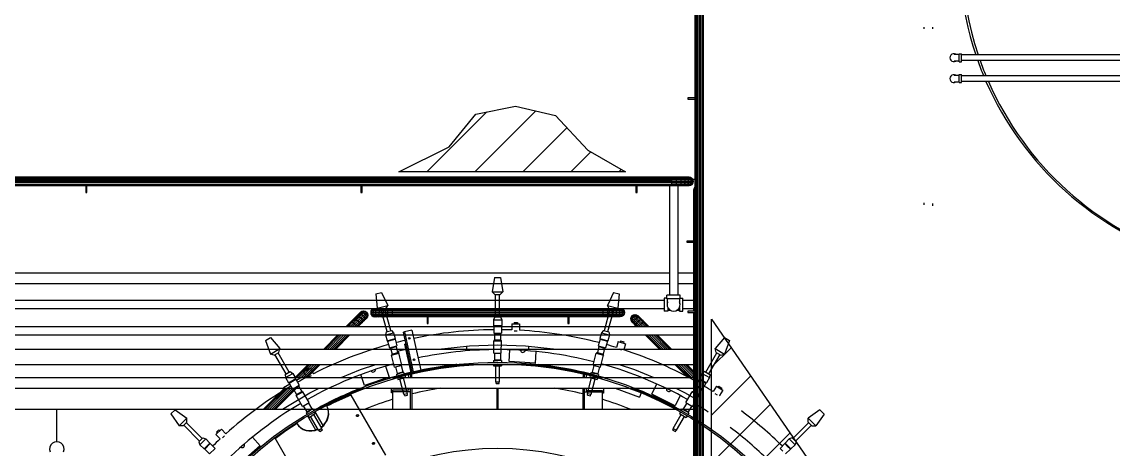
# Model space of a CAD drawing. Header units: metres. Extents: x 0 to 63075, y 0 to 44550.
# Drawn here: x 52330 to 53271, y 39267 to 39636 of the extents above; entities that cross this region are included whole.
import ezdxf

# ---------------------------------------------------------------- set-up
doc = ezdxf.new("R2010")
doc.units = ezdxf.units.M
doc.header["$LTSCALE"] = 75
for name, color, linetype in [('GSB', 7, 'Continuous'), ('ML6', 1, 'Continuous'), ('SDM', 7, 'Continuous'), ('SL1', 8, 'Continuous')]:
    doc.layers.add(name, color=color, linetype=linetype)
doc.styles.add('ROMANS', font='ROMANS.SHX')
doc.dimstyles.new('75___1-75', dxfattribs={"dimscale": 75, "dimtxt": 2.5, "dimasz": 2, "dimexe": 1.5, "dimexo": 1, "dimgap": 0.5, "dimtad": 1, "dimdec": 0, "dimzin": 12, "dimtxsty": 'ROMANS', "dimcen": 0, "dimclrd": 256, "dimclre": 256, "dimclrt": 3, "dimazin": 3, "dimtfac": 1, "dimtdec": 0, "dimtmove": 0, "dimatfit": 0, "dimfxl": 1, "dimlwd": -1, "dimlwe": -1, "dimarcsym": 0})
pattern_1 = [(44.99813, (326091.56, -18363.04), (-137.8813, 137.89033), [])]

# ---------------------------------------------------------------- blocks, each defined once
blk = doc.blocks.new('A$C6bae614f')
at = {"layer": 'SL1'}
h = blk.add_hatch(dxfattribs=at)
h.set_pattern_fill('_USER', color=256, scale=195, angle=44.99813, style=0, pattern_type=0)
h.set_pattern_definition(pattern_1)
h.paths.add_polyline_path([(366106.2, 37898), (364802.9, 37898.1), (365092.1, 38042.3), (365244.6, 38229.5), (365474, 38276.4), (365702.4, 38223.2), (365888.7, 38022.9)])
h = blk.add_hatch(dxfattribs=at)
h.set_pattern_fill('_USER', color=256, scale=195, angle=44.99813, style=0, pattern_type=0)
h.set_pattern_definition(pattern_1)
h.paths.add_polyline_path([(367205.8, 36170.3), (368140.4, 35618.2), (366599.3, 35618.2), (366599.3, 37052.5)])
for p, q in [((366503.6, 40702.3), (366503.4, 35568)), ((366505.5, 40704.4), (366505.3, 35556.2)), ((366510.8, 40753.1), (366510.6, 35548.2)), ((366518.7, 40756.4), (366518.5, 35543)), ((366528, 40757.6), (366527.8, 35541.1)), ((366537.4, 40756.4), (366537.2, 35543)), ((366545.3, 40753.1), (366545.1, 35548.2)), ((366550.6, 40748.2), (366550.4, 35556.2)), ((366552.4, 40742.4), (366552.2, 35568)), ((367820.2, 38729.5), (367820.2, 38719.9)), ((367870.2, 38729.5), (367870.2, 38719.9)), ((367994.1, 38574.2), (368022, 38574.2)), ((368022, 38531.7), (368022, 38577.4)), ((368022, 38577.4), (368036.3, 38577.4)), ((368036.3, 38531.7), (368036.3, 38577.4)), ((369310.7, 38570.5), (368036.3, 38570.6)), ((368022, 38534.9), (367994.1, 38534.9)), ((368022, 38531.7), (368036.3, 38531.7)), ((369310.7, 38538.5), (368036.3, 38538.6)), ((367994.1, 38454.2), (368022, 38454.2)), ((368022, 38411.7), (368022, 38457.4)), ((368022, 38457.4), (368036.3, 38457.4)), ((368036.3, 38411.7), (368036.3, 38457.4)), ((369310.7, 38450.5), (368036.3, 38450.6)), ((368022, 38414.9), (367994.1, 38414.9)), ((368022, 38411.7), (368036.3, 38411.7)), ((369310.7, 38418.5), (368036.3, 38418.6)), ((366464.4, 38323.6), (366464.4, 38317.2)), ((366503.5, 38323.6), (366464.4, 38323.6)), ((366464.4, 38317.2), (366503.5, 38317.2)), ((366496.1, 37844), (357956.3, 37844.3)), ((366494.2, 37834.7), (357958.1, 37834.9)), ((366481, 37866.5), (357971.3, 37866.8)), ((366471.7, 37868.4), (357980.7, 37868.7)), ((357980.7, 37819.9), (366471.7, 37819.6)), ((358080.7, 37861.5), (366371.7, 37861.3)), ((358080.7, 37853.6), (366371.7, 37853.3)), ((358080.7, 37827), (366371.7, 37826.7)), ((358080.7, 37821.7), (366371.7, 37821.5)), ((363004.9, 37819.7), (363004.9, 37780.6)), ((363011.3, 37780.6), (363011.3, 37819.7)), ((364585.1, 37819.7), (364585.1, 37780.6)), ((364591.5, 37780.6), (364591.5, 37819.7)), ((366165.3, 37819.6), (366165.3, 37780.5)), ((366171.7, 37780.5), (366171.7, 37819.6)), ((366357.5, 37819.6), (366357.5, 37190.2)), ((366371.7, 37866.5), (366371.7, 37868.4)), ((366371.7, 37861.3), (366371.7, 37866.5)), ((366488.9, 37861.3), (366371.7, 37861.3)), ((366371.7, 37853.3), (366371.7, 37861.3)), ((366371.7, 37844), (366371.7, 37853.3)), ((366494.2, 37853.3), (366371.7, 37853.3)), ((366371.7, 37834.7), (366371.7, 37844)), ((366371.7, 37826.7), (366371.7, 37834.7)), ((366488.9, 37826.7), (366371.7, 37826.7)), ((366371.7, 37821.5), (366371.7, 37826.7)), ((366371.7, 37819.6), (366371.7, 37821.5)), ((366481, 37821.5), (366371.7, 37821.5)), ((366396, 37866.5), (366393.9, 37868.4)), ((366393.9, 37819.6), (366396, 37821.5)), ((366397.8, 37861.3), (366396, 37866.5)), ((366396, 37821.5), (366397.8, 37826.7)), ((366399, 37853.3), (366397.8, 37861.3)), ((366397.8, 37826.7), (366399, 37834.7)), ((366399.4, 37844), (366399, 37853.3)), ((366399, 37834.7), (366399.4, 37844)), ((366405.8, 37819.6), (366405.8, 37190.2)), ((366419.1, 37866.5), (366415.1, 37868.4)), ((366415.1, 37819.6), (366419.1, 37821.5)), ((366422.6, 37861.3), (366419.1, 37866.5)), ((366419.1, 37821.5), (366422.6, 37826.7)), ((366424.9, 37853.3), (366422.6, 37861.3)), ((366422.6, 37826.7), (366424.9, 37834.7)), ((366425.7, 37844), (366424.9, 37853.3)), ((366424.9, 37834.7), (366425.7, 37844)), ((366439.9, 37866.5), (366434, 37868.4)), ((366434, 37819.6), (366439.9, 37821.5)), ((366444.8, 37861.3), (366439.9, 37866.5)), ((366439.9, 37821.5), (366444.8, 37826.7)), ((366448.1, 37853.3), (366444.8, 37861.3)), ((366444.8, 37826.7), (366448.1, 37834.7)), ((366449.2, 37844), (366448.1, 37853.3)), ((366448.1, 37834.7), (366449.2, 37844)), ((366457.2, 37866.5), (366449.9, 37868.4)), ((366449.9, 37819.6), (366457.2, 37821.5)), ((366463.4, 37861.3), (366457.2, 37866.5)), ((366457.2, 37821.5), (366463.4, 37826.7)), ((366470.2, 37866.5), (366461.8, 37868.4)), ((366461.8, 37819.6), (366470.2, 37821.5)), ((366467.5, 37853.3), (366463.4, 37861.3)), ((366463.4, 37826.7), (366467.5, 37834.7)), ((366468.9, 37844), (366467.5, 37853.3)), ((366467.5, 37834.7), (366468.9, 37844)), ((366478.3, 37866.5), (366469.2, 37868.4)), ((366469.2, 37819.6), (366478.3, 37821.5)), ((366477.3, 37861.3), (366470.2, 37866.5)), ((366470.2, 37821.5), (366477.3, 37826.7)), ((366481, 37866.5), (366471.7, 37868.4)), ((366471.7, 37819.6), (366481, 37821.5)), ((366482.1, 37853.3), (366477.3, 37861.3)), ((366477.3, 37826.7), (366482.1, 37834.7)), ((366486, 37861.3), (366478.3, 37866.5)), ((366478.3, 37821.5), (366486, 37826.7)), ((366481, 37866.5), (366488.9, 37861.3)), ((366481, 37821.5), (366488.9, 37826.7)), ((366483.8, 37844), (366482.1, 37853.3)), ((366482.1, 37834.7), (366483.8, 37844)), ((366491.2, 37853.3), (366486, 37861.3)), ((366486, 37826.7), (366491.2, 37834.7)), ((366494.2, 37853.3), (366488.9, 37861.3)), ((366488.9, 37826.7), (366494.2, 37834.7)), ((366493, 37844), (366491.2, 37853.3)), ((366491.2, 37834.7), (366493, 37844)), ((366503.5, 37854), (366493.8, 37854)), ((366496.1, 37844), (366494.2, 37853.3)), ((366494.2, 37834.7), (366496.1, 37844)), ((363004.9, 37780.6), (363011.3, 37780.6)), ((364585.1, 37780.6), (364591.5, 37780.6)), ((366165.3, 37780.5), (366171.7, 37780.5)), ((366497.3, 37794), (366499.1, 37803.3)), ((366497.3, 37791.5), (366499.1, 37800.6)), ((366497.3, 37794), (366497.3, 37791.5)), ((366497.3, 37784.1), (366499.1, 37792.5)), ((366497.3, 37097.7), (366497.3, 37791.5)), ((366497.3, 37772.2), (366499.1, 37779.5)), ((366497.3, 37756.3), (366499.1, 37762.2)), ((366499.1, 37803.3), (366503.5, 37809.9)), ((366499.1, 37800.6), (366503.5, 37807)), ((366499.1, 37803.3), (366499.1, 37097.7)), ((366499.1, 37792.5), (366503.5, 37798.4)), ((366499.1, 37779.5), (366503.5, 37784.6)), ((366499.1, 37762.2), (366503.5, 37766.3)), ((366497.3, 37737.4), (366499.1, 37741.4)), ((366497.3, 37716.3), (366499.1, 37718.3)), ((366497.3, 37694), (366499.1, 37694)), ((366499.1, 37741.4), (366503.5, 37744.3)), ((366499.1, 37718.3), (366503.5, 37719.8)), ((366499.1, 37694), (366503.5, 37694)), ((367820.2, 37719.9), (367820.2, 37709.5)), ((367870.2, 37717), (367870.2, 37702.5)), ((366458.2, 37500.3), (366458.2, 37494)), ((366497.3, 37500.3), (366458.2, 37500.3)), ((366458.2, 37494), (366497.3, 37494)), ((366357.5, 37316.3), (361543, 37316.4)), ((366497.3, 37316.3), (366405.8, 37316.3)), ((366357.5, 37256), (361543, 37256.1)), ((365353.3, 37291.6), (365338.6, 37209.9)), ((365353.3, 37291.6), (365386.9, 37291.6)), ((365386.9, 37291.6), (365401.6, 37209.9)), ((366497.3, 37255.9), (366405.8, 37256)), ((364671.4, 37197.4), (364703.8, 37206.1)), ((364671.4, 37197.4), (364678.3, 37114.7)), ((364703.8, 37206.1), (364739.2, 37131)), ((365338.6, 37209.9), (365401.6, 37209.9)), ((365354.6, 37193.9), (365338.6, 37209.9)), ((365354.6, 37193.9), (365385.7, 37193.9)), ((365359.4, 37065.8), (365359.4, 37193.9)), ((365380.8, 37065.8), (365380.9, 37193.9)), ((365385.7, 37193.9), (365401.6, 37209.9)), ((366036.4, 37206.1), (366001.1, 37130.9)), ((366036.4, 37206.1), (366068.9, 37197.4)), ((366068.9, 37197.4), (366061.9, 37114.6)), ((366419.4, 37190.2), (366343.9, 37190.2)), ((366343.9, 37169.6), (366343.9, 37190.2)), ((366419.4, 37169.6), (366419.4, 37190.2)), ((366327.6, 37160.2), (361543, 37160.4)), ((364678.3, 37114.7), (364739.2, 37131)), ((364727.9, 37111.4), (364739.2, 37131)), ((366001.1, 37130.9), (366061.9, 37114.6)), ((366012.4, 37111.4), (366001.1, 37130.9)), ((366343.9, 37173.8), (366327.6, 37173.8)), ((366327.6, 37173.8), (366327.6, 37098.4)), ((366419.4, 37169.6), (366343.9, 37169.6)), ((366347.1, 37140.2), (366347.1, 37169.6)), ((366416.2, 37169.6), (366416.2, 37140.2)), ((366419.4, 37173.8), (366435.8, 37173.8)), ((366435.8, 37098.4), (366435.8, 37173.8)), ((366497.3, 37160.2), (366435.8, 37160.2)), ((366327.6, 37112), (361543, 37112.1)), ((364567.6, 37077), (364543, 37052.4)), ((364589.1, 37095.7), (364547.2, 37053.9)), ((364582.2, 37081.5), (364553.4, 37052.6)), ((364556.5, 37065.8), (364561.9, 37068.6)), ((364560.6, 37048.6), (364607.5, 37095.5)), ((364561.9, 37068.6), (364569.1, 37068.3)), ((364576.1, 37085.4), (364567.6, 37077)), ((364567.6, 37077), (364574.1, 37080.8)), ((364584.5, 37059.3), (364567.8, 37042.6)), ((364569.1, 37068.3), (364577, 37065.1)), ((364574.1, 37080.8), (364582.2, 37081.5)), ((364581.3, 37090.6), (364576.1, 37085.4)), ((364576.1, 37085.4), (364583.3, 37090)), ((364577, 37065.1), (364584.5, 37059.3)), ((364581.3, 37090.6), (364589.1, 37095.7)), ((364583.1, 37092.4), (364581.3, 37090.6)), ((364592.1, 37091.3), (364582.2, 37081.5)), ((364582.2, 37081.5), (364590.8, 37078.8)), ((364583.1, 37092.4), (364591, 37097.7)), ((364583.3, 37090), (364592.1, 37091.3)), ((364608.9, 37083.7), (364584.5, 37059.3)), ((364584.5, 37059.3), (364590.2, 37051.9)), ((364589.1, 37095.7), (364591, 37097.7)), ((364589.1, 37095.7), (364598.2, 37097.5)), ((364620.7, 37082.3), (364590.2, 37051.9)), ((364590.8, 37078.8), (364598.4, 37073.2)), ((364591, 37097.7), (364600.3, 37099.5)), ((364600.3, 37099.5), (364592.1, 37091.3)), ((364592.1, 37091.3), (364601.1, 37089.1)), ((364616.5, 37066.9), (364593.5, 37043.9)), ((364598.2, 37097.5), (364607.5, 37095.5)), ((364598.4, 37073.2), (364604, 37065.6)), ((364600.3, 37099.5), (364609.7, 37097.7)), ((364601.1, 37089.1), (364608.9, 37083.7)), ((364604, 37065.6), (364606.6, 37057)), ((364607.5, 37095.5), (364609.7, 37097.7)), ((364607.5, 37095.5), (364615.4, 37090.2)), ((364615.4, 37090.2), (364608.9, 37083.7)), ((364608.9, 37083.7), (364614.3, 37075.9)), ((364609.7, 37097.7), (364617.6, 37092.4)), ((364614.3, 37075.9), (364616.5, 37066.9)), ((364616.5, 37066.9), (364615.2, 37058.1)), ((364622.9, 37065.8), (364615.2, 37058.1)), ((364615.4, 37090.2), (364617.6, 37092.4)), ((364615.4, 37090.2), (364620.7, 37082.3)), ((364620.9, 37063.9), (364615.8, 37056.1)), ((364624.7, 37075.1), (364616.5, 37066.9)), ((364617.6, 37092.4), (364622.9, 37084.5)), ((364622.9, 37065.8), (364617.6, 37057.9)), ((364620.7, 37082.3), (364622.9, 37084.5)), ((364620.7, 37082.3), (364622.6, 37073.1)), ((364622.6, 37073.1), (364620.9, 37063.9)), ((364622.9, 37084.5), (364624.7, 37075.1)), ((364624.7, 37075.1), (364622.9, 37065.8)), ((364643.1, 37099.8), (364641.3, 37090.5)), ((364641.3, 37090.5), (364643.1, 37081.2)), ((364668.4, 37090.5), (364641.3, 37090.5)), ((364648.4, 37107.7), (364643.1, 37099.8)), ((366094.1, 37099.8), (364643.1, 37099.8)), ((364643.1, 37081.2), (364648.4, 37073.2)), ((366097.2, 37081.1), (364643.1, 37081.2)), ((364646.2, 37099.8), (364644.4, 37090.5)), ((364644.4, 37090.5), (364646.2, 37081.2)), ((364651.4, 37107.7), (364646.2, 37099.8)), ((364646.2, 37081.2), (364651.4, 37073.2)), ((364654.9, 37112), (364648.4, 37107.7)), ((366091.9, 37107.7), (364648.4, 37107.7)), ((364648.4, 37073.2), (364656.3, 37067.9)), ((366091.9, 37073.2), (364648.4, 37073.2)), ((364657.6, 37112), (364651.4, 37107.7)), ((364651.4, 37073.2), (364659.1, 37067.9)), ((364655.3, 37099.8), (364653.6, 37090.5)), ((364653.6, 37090.5), (364655.3, 37081.2)), ((364660, 37107.7), (364655.3, 37099.8)), ((364655.3, 37081.2), (364660, 37073.2)), ((364656.3, 37067.9), (364665.7, 37066.1)), ((366084, 37067.9), (364656.3, 37067.9)), ((364659.1, 37067.9), (364668.2, 37066.1)), ((364665.8, 37112), (364660, 37107.7)), ((364660, 37073.2), (364667.2, 37067.9)), ((366074.6, 37066), (364665.7, 37066.1)), ((364667.2, 37067.9), (364675.6, 37066.1)), ((364669.9, 37099.8), (364668.4, 37090.5)), ((364688.1, 37090.5), (364668.4, 37090.5)), ((364668.4, 37090.5), (364669.9, 37081.2)), ((364674, 37107.7), (364669.9, 37099.8)), ((364669.9, 37081.2), (364674, 37073.2)), ((364679, 37112), (364674, 37107.7)), ((364674, 37073.2), (364680.2, 37067.9)), ((364697.9, 37103.4), (364678.3, 37114.7)), ((364680.2, 37067.9), (364687.5, 37066.1)), ((364689.3, 37099.8), (364688.1, 37090.5)), ((364688.1, 37090.5), (364689.3, 37081.2)), ((366099, 37090.4), (364688.1, 37090.5)), ((364692.6, 37107.7), (364689.3, 37099.8)), ((364689.3, 37081.2), (364692.6, 37073.2)), ((364696.6, 37112), (364692.6, 37107.7)), ((364692.6, 37073.2), (364697.5, 37067.9)), ((364697.5, 37067.9), (364703.3, 37066.1)), ((364697.9, 37103.4), (364727.9, 37111.4)), ((364735.7, 36980.9), (364702.5, 37104.6)), ((364712.5, 37099.8), (364711.7, 37090.5)), ((364711.7, 37090.5), (364712.5, 37081.2)), ((364714.8, 37107.7), (364712.5, 37099.8)), ((364712.5, 37081.2), (364714.8, 37073.2)), ((364717.6, 37112), (364714.8, 37107.7)), ((364714.8, 37073.2), (364718.2, 37067.9)), ((364718.2, 37067.9), (364722.3, 37066.1)), ((364756.4, 36986.4), (364723.2, 37110.2)), ((364738.4, 37099.8), (364738, 37090.5)), ((364738, 37090.5), (364738.4, 37081.2)), ((364739.6, 37107.7), (364738.4, 37099.8)), ((364738.4, 37081.2), (364739.6, 37073.2)), ((364741, 37112), (364739.6, 37107.7)), ((364739.6, 37073.2), (364741.4, 37067.9)), ((364741.4, 37067.9), (364743.4, 37066.1)), ((364765.7, 37112), (364765.7, 37107.7)), ((364765.7, 37107.7), (364765.7, 37081.2)), ((364765.7, 37081.2), (364765.7, 37073.2)), ((364765.7, 37073.2), (364765.7, 37066.1)), ((364965.7, 37066.1), (364965.7, 37027)), ((364972, 37027), (364972, 37066.1)), ((365353.8, 37065.8), (365346.2, 37049.1)), ((365353.8, 37065.8), (365386.4, 37065.8)), ((365386.4, 37065.8), (365394, 37049.1)), ((365774.6, 37066.1), (365774.6, 37027)), ((365781, 37027), (365781, 37066.1)), ((365974.6, 37112), (365974.6, 37066)), ((365983.9, 36986.3), (366017, 37110.1)), ((365999, 37067.9), (365996.9, 37066)), ((366000.7, 37073.2), (365999, 37067.9)), ((365999.3, 37112), (366000.7, 37107.7)), ((366000.7, 37107.7), (366001.9, 37099.8)), ((366001.9, 37081.1), (366000.7, 37073.2)), ((366001.9, 37099.8), (366002.3, 37090.4)), ((366002.3, 37090.4), (366001.9, 37081.1)), ((366004.5, 36980.8), (366037.7, 37104.6)), ((366012.4, 37111.4), (366042.4, 37103.3)), ((366022.1, 37067.9), (366018, 37066)), ((366025.5, 37073.2), (366022.1, 37067.9)), ((366022.7, 37112), (366025.5, 37107.7)), ((366025.5, 37107.7), (366027.8, 37099.8)), ((366027.8, 37081.1), (366025.5, 37073.2)), ((366027.8, 37099.8), (366028.6, 37090.4)), ((366028.6, 37090.4), (366027.8, 37081.1)), ((366042.8, 37067.9), (366037, 37066)), ((366042.4, 37103.3), (366061.9, 37114.6)), ((366047.7, 37073.2), (366042.8, 37067.9)), ((366043.7, 37112), (366047.7, 37107.7)), ((366047.7, 37107.7), (366051, 37099.8)), ((366051, 37081.1), (366047.7, 37073.2)), ((366051, 37099.8), (366052.2, 37090.4)), ((366052.2, 37090.4), (366051, 37081.1)), ((366060.1, 37067.9), (366052.8, 37066)), ((366066.3, 37073.2), (366060.1, 37067.9)), ((366061.3, 37112), (366066.3, 37107.7)), ((366073.1, 37067.9), (366064.7, 37066)), ((366066.3, 37107.7), (366070.4, 37099.8)), ((366070.4, 37081.1), (366066.3, 37073.2)), ((366070.4, 37099.8), (366071.9, 37090.4)), ((366071.9, 37090.4), (366070.4, 37081.1)), ((366081.2, 37067.9), (366072.1, 37066)), ((366080.3, 37073.2), (366073.1, 37067.9)), ((366074.5, 37112), (366080.3, 37107.7)), ((366084, 37067.9), (366074.6, 37066)), ((366080.3, 37107.7), (366085, 37099.8)), ((366085, 37081.1), (366080.3, 37073.2)), ((366088.9, 37073.2), (366081.2, 37067.9)), ((366082.7, 37112), (366088.9, 37107.7)), ((366091.9, 37073.2), (366084, 37067.9)), ((366085, 37099.8), (366086.7, 37090.4)), ((366086.7, 37090.4), (366085, 37081.1)), ((366085.4, 37112), (366091.9, 37107.7)), ((366094.1, 37099.8), (366088.9, 37107.7)), ((366094.1, 37081.1), (366088.9, 37073.2)), ((366091.9, 37107.7), (366097.2, 37099.8)), ((366097.2, 37081.1), (366091.9, 37073.2)), ((366095.9, 37090.4), (366094.1, 37099.8)), ((366095.9, 37090.4), (366094.1, 37081.1)), ((366097.2, 37099.8), (366099, 37090.4)), ((366099, 37090.4), (366097.2, 37081.1)), ((366135.6, 37055.1), (366137.4, 37064.4)), ((366137.4, 37064.4), (366142.7, 37072.3)), ((366170.1, 37031.8), (366137.4, 37064.4)), ((366137.7, 37053), (366139.6, 37062.3)), ((366139.6, 37062.3), (366144.9, 37070.1)), ((366142.7, 37072.3), (366150.6, 37077.6)), ((366144.9, 37070.1), (366142.7, 37072.3)), ((366144.9, 37070.1), (366152.8, 37075.5)), ((366144.9, 37070.1), (366151.4, 37063.6)), ((366146, 37055.8), (366151.4, 37063.6)), ((366150.6, 37077.6), (366160, 37079.5)), ((366150.6, 37077.6), (366159.2, 37069)), ((366151.4, 37063.6), (366159.2, 37069)), ((366151.4, 37063.6), (366204.8, 37010.2)), ((366152.8, 37075.5), (366162.1, 37077.4)), ((366159.2, 37069), (366168.2, 37071.3)), ((366159.2, 37069), (366169.5, 37058.7)), ((366160, 37079.5), (366169.3, 37077.6)), ((366160, 37079.5), (366191.2, 37048.3)), ((366162.1, 37077.4), (366171.3, 37075.7)), ((366168.2, 37071.3), (366177, 37070)), ((366169.3, 37077.6), (366177.2, 37072.3)), ((366171.3, 37075.7), (366169.3, 37077.6)), ((366169.5, 37058.7), (366178.1, 37061.4)), ((366171.3, 37075.7), (366179, 37070.6)), ((366177, 37070), (366171.3, 37075.7)), ((366177, 37070), (366229.4, 37017.5)), ((366184.2, 37065.3), (366177, 37070)), ((366179, 37070.6), (366177.2, 37072.3)), ((366177.9, 37071.3), (366180.2, 37067.9)), ((366178.1, 37061.4), (366186.2, 37060.8)), ((366181.2, 37067.3), (366179, 37070.6)), ((366179, 37070.6), (366184.2, 37065.3)), ((366192.7, 37056.9), (366184.2, 37065.3)), ((366186.2, 37060.8), (366192.7, 37056.9)), ((366348.2, 37098.4), (366327.6, 37098.4)), ((366348.2, 37118.7), (366348.2, 37098.4)), ((366366.5, 37101.6), (366348.2, 37101.6)), ((366415.1, 37101.6), (366396.8, 37101.6)), ((366415.1, 37118.7), (366415.1, 37101.6)), ((366415.1, 37098.4), (366415.1, 37118.7)), ((366415.1, 37098.4), (366435.8, 37098.4)), ((366497.3, 37112), (366435.8, 37112)), ((366503.5, 37097.7), (366464.4, 37097.7)), ((366464.4, 37097.7), (366464.4, 37091.4)), ((366464.4, 37091.4), (366503.5, 37091.4)), ((366497.2, 36237.5), (366497.3, 37091.4)), ((366499.1, 37091.4), (366499.1, 36237.5)), ((361543, 37010.4), (366497.3, 37010.2)), ((364501, 37010.3), (364512.4, 37021.7)), ((364547.2, 37053.9), (364503.6, 37010.3)), ((364535.9, 37035.1), (364511.1, 37010.3)), ((364528.1, 37037.4), (364512.4, 37021.7)), ((364512.4, 37021.7), (364513.7, 37020.4)), ((364513.7, 37020.4), (364517.4, 37016.6)), ((364517.4, 37016.6), (364523, 37011)), ((364523, 37011), (364522.3, 37010.3)), ((364560.6, 37048.6), (364523, 37011)), ((364523, 37011), (364523.7, 37010.3)), ((364543, 37052.4), (364528.1, 37037.4)), ((364528.1, 37037.4), (364530.9, 37037.6)), ((364530.9, 37037.6), (364535.9, 37035.1)), ((364549.2, 37024), (364535.5, 37010.3)), ((364553.4, 37052.6), (364535.9, 37035.1)), ((364535.9, 37035.1), (364542.3, 37030.3)), ((364542.3, 37030.3), (364549.2, 37024)), ((364543, 37052.4), (364547.2, 37053.9)), ((364547.2, 37053.9), (364553.4, 37052.6)), ((364555.5, 37017.1), (364548.7, 37010.3)), ((364567.8, 37042.6), (364549.2, 37024)), ((364549.2, 37024), (364555.5, 37017.1)), ((364553.4, 37052.6), (364560.6, 37048.6)), ((364573.8, 37035.4), (364555.5, 37017.1)), ((364555.5, 37017.1), (364560.3, 37010.7)), ((364560.3, 37010.7), (364559.9, 37010.3)), ((364577.8, 37028.2), (364560.3, 37010.7)), ((364560.3, 37010.7), (364560.5, 37010.3)), ((364560.6, 37048.6), (364567.8, 37042.6)), ((364579.1, 37022), (364567.4, 37010.3)), ((364567.8, 37042.6), (364573.8, 37035.4)), ((364577.5, 37017.9), (364570, 37010.3)), ((364590.2, 37051.9), (364573.8, 37035.4)), ((364573.8, 37035.4), (364577.8, 37028.2)), ((364591, 37031.3), (364577.5, 37017.9)), ((364579.1, 37022), (364577.5, 37017.9)), ((364593.5, 37043.9), (364577.8, 37028.2)), ((364577.8, 37028.2), (364579.1, 37022)), ((364615.2, 37058.1), (364579.1, 37022)), ((364590.2, 37051.9), (364593.5, 37043.9)), ((364610.6, 37050.9), (364591, 37031.3)), ((364593.8, 37036.7), (364591, 37031.3)), ((364593.5, 37043.9), (364593.8, 37036.7)), ((364606, 37048.9), (364602.2, 37042.5)), ((364606.6, 37057), (364606, 37048.9)), ((364615.2, 37058.1), (364610.6, 37050.9)), ((364617.6, 37057.9), (364610.6, 37050.9)), ((364965.7, 37027), (364972, 37027)), ((365346.2, 37049.1), (365394, 37049.1)), ((365346.2, 37049.1), (365346.2, 37015)), ((365346.2, 37015), (365394, 37015)), ((365348.1, 37014.4), (365346.2, 37015)), ((365348.1, 37014.4), (365392.1, 37014.4)), ((365348.1, 37014.4), (365348.1, 37011.9)), ((365348.1, 37011.9), (365392.1, 37011.9)), ((365348.1, 37011.9), (365348.1, 36971.9)), ((365392.1, 37014.4), (365394, 37015)), ((365392.1, 37014.4), (365392.1, 37011.9)), ((365392.1, 37011.9), (365392.1, 36971.9)), ((365394, 37049.1), (365394, 37015)), ((365452.7, 37026.2), (365451.7, 36990.3)), ((365452.7, 37026.2), (365496.7, 37024.9)), ((365465.3, 37032.8), (365465, 37025.8)), ((365465.3, 37032.8), (365484.6, 37032.3)), ((365484.6, 37032.3), (365484.4, 37025.3)), ((365496.7, 37024.9), (365495.6, 36988.3)), ((365774.6, 37027), (365781, 37027)), ((366137.4, 37045.7), (366135.6, 37055.1)), ((366135.6, 37055.1), (366143.8, 37046.9)), ((366142.7, 37037.8), (366137.4, 37045.7)), ((366139.4, 37043.8), (366137.4, 37045.7)), ((366139.4, 37043.8), (366137.7, 37053)), ((366144.5, 37036.1), (366139.4, 37043.8)), ((366139.4, 37043.8), (366166.5, 37016.6)), ((366142.7, 37037.8), (366149.7, 37030.8)), ((366143.8, 37046.9), (366146, 37055.8)), ((366145.1, 37038.1), (366143.8, 37046.9)), ((366143.8, 37046.9), (366153.7, 37037)), ((366149.7, 37030.8), (366145.1, 37038.1)), ((366149.7, 37030.8), (366158.1, 37022.4)), ((366153.7, 37037), (366156.3, 37045.5)), ((366153.7, 37037), (366166.8, 37023.9)), ((366154.3, 37028.9), (366153.7, 37037)), ((366158.1, 37022.4), (366154.3, 37028.9)), ((366156.3, 37045.5), (366161.9, 37053.1)), ((366158.1, 37022.4), (366169.3, 37011.2)), ((366161.9, 37053.1), (366169.5, 37058.7)), ((366166.5, 37016.6), (366166.8, 37023.9)), ((366166.5, 37016.6), (366172.9, 37010.2)), ((366169.3, 37011.2), (366166.5, 37016.6)), ((366166.8, 37023.9), (366170.1, 37031.8)), ((366166.8, 37023.9), (366180.4, 37010.2)), ((366169.3, 37011.2), (366170.3, 37010.2)), ((366169.5, 37058.7), (366218, 37010.3)), ((366170.1, 37031.8), (366175.8, 37039.2)), ((366186.5, 37015.4), (366170.1, 37031.8)), ((366175.8, 37039.2), (366183.3, 37045)), ((366183.3, 37045), (366191.2, 37048.3)), ((366183.7, 37010.2), (366186.5, 37015.4)), ((366186.5, 37015.4), (366192.5, 37022.5)), ((366191.6, 37010.2), (366186.5, 37015.4)), ((366191.2, 37048.3), (366198.4, 37048.5)), ((366191.2, 37048.3), (366206.9, 37032.5)), ((366192.5, 37022.5), (366199.7, 37028.6)), ((366192.7, 37056.9), (366203.9, 37045.7)), ((366198.4, 37048.5), (366203.9, 37045.7)), ((366199.7, 37028.6), (366206.9, 37032.5)), ((366203.9, 37045.7), (366217.3, 37032.3)), ((366203.9, 37045.7), (366206.7, 37040.3)), ((366206.9, 37032.5), (366213.1, 37033.9)), ((366206.9, 37032.5), (366224.4, 37015)), ((366217.3, 37032.3), (366213.1, 37033.9)), ((366217.3, 37032.3), (366232.2, 37017.4)), ((366218, 37010.3), (366224.4, 37015)), ((366218, 37010.3), (366218, 37010.2)), ((366218, 37010.2), (366218, 37010.3)), ((366224.4, 37015), (366229.4, 37017.5)), ((366224.4, 37015), (366229.2, 37010.2)), ((366229.4, 37017.5), (366232.2, 37017.4)), ((366229.4, 37017.5), (366236.7, 37010.2)), ((366232.2, 37017.4), (366239.3, 37010.2)), ((361543, 36962.1), (366497.2, 36962)), ((364037, 36930), (364066.1, 36946.8)), ((364066.1, 36946.8), (364119.7, 36883.3)), ((364371.3, 36880.6), (364452.7, 36962)), ((364455.3, 36962), (364373.9, 36880.6)), ((364462.8, 36962), (364381.4, 36880.6)), ((364474, 36962), (364392.6, 36880.6)), ((364487.2, 36962), (364405.8, 36880.6)), ((364500.4, 36962), (364419, 36880.6)), ((364511.6, 36962), (364430.2, 36880.6)), ((364519.1, 36962), (364437.7, 36880.6)), ((364521.7, 36962), (364440.3, 36880.6)), ((364730.3, 36979.4), (364727.3, 36961.4)), ((364727.3, 36961.4), (364773.4, 36973.7)), ((364727.3, 36961.4), (364736.1, 36928.4)), ((364730.3, 36979.4), (364761.8, 36987.8)), ((364736.1, 36928.4), (364782.3, 36940.7)), ((364738.1, 36928.3), (364780.6, 36939.7)), ((364738.7, 36925.9), (364781.2, 36937.3)), ((364761.8, 36987.8), (364773.4, 36973.7)), ((364773.4, 36973.7), (364782.3, 36940.7)), ((364780.6, 36939.7), (364782.3, 36940.7)), ((364780.6, 36939.7), (364781.2, 36937.3)), ((364781.2, 36937.3), (364791.6, 36898.7)), ((364835.3, 36978.9), (364829.1, 36977.5)), ((364880, 36747.9), (364829.1, 36977.5)), ((364878.7, 36988.5), (364835.3, 36978.9)), ((364835.3, 36978.9), (364886.2, 36749.5)), ((364878.7, 36988.5), (364929.6, 36759.1)), ((365348.1, 36971.9), (365392.1, 36971.9)), ((365353.7, 36971.9), (365353.4, 36968.9)), ((365353.4, 36968.9), (365386.8, 36968.9)), ((365353.4, 36968.9), (365353.4, 36933.9)), ((365353.4, 36933.9), (365386.8, 36933.9)), ((365353.6, 36930.9), (365353.4, 36933.9)), ((365386.5, 36971.9), (365386.8, 36968.9)), ((365386.6, 36930.9), (365386.8, 36933.9)), ((365386.8, 36968.9), (365386.8, 36933.9)), ((365466.3, 36985.8), (365473.5, 36985.6)), ((365473.5, 36985.6), (365482.4, 36985.3)), ((365959, 36937.2), (365948.6, 36898.6)), ((365966.8, 36973.7), (365958, 36940.7)), ((365958, 36940.7), (366004.1, 36928.3)), ((365959.7, 36939.6), (365958, 36940.7)), ((365959.7, 36939.6), (365959, 36937.2)), ((365959, 36937.2), (366001.5, 36925.9)), ((365959.7, 36939.6), (365980.9, 36934)), ((365978.4, 36987.8), (365966.8, 36973.7)), ((365966.8, 36973.7), (366013, 36961.3)), ((365978.4, 36987.8), (366010, 36979.4)), ((365980.9, 36934), (366002.1, 36928.3)), ((366013, 36961.3), (366004.1, 36928.3)), ((366010, 36979.4), (366013, 36961.3)), ((366300, 36880.6), (366218.6, 36962)), ((366221.2, 36962), (366302.6, 36880.6)), ((366228.7, 36962), (366310.1, 36880.6)), ((366239.9, 36962), (366321.3, 36880.6)), ((366253.1, 36962), (366334.5, 36880.6)), ((366266.3, 36962), (366347.7, 36880.6)), ((366277.5, 36962), (366358.9, 36880.6)), ((366284.9, 36962), (366366.4, 36880.6)), ((366287.6, 36962), (366369, 36880.6)), ((366674.1, 36946.7), (366620.5, 36883.2)), ((366674.1, 36946.7), (366703.2, 36929.9)), ((361543, 36880.7), (366497.2, 36880.6)), ((364037, 36930), (364065.2, 36851.8)), ((364065.2, 36851.8), (364119.7, 36883.3)), ((364113.9, 36861.5), (364119.7, 36883.3)), ((364738.1, 36928.3), (364736.1, 36928.4)), ((364738.1, 36928.3), (364738.7, 36925.9)), ((364738.7, 36925.9), (364749.1, 36887.3)), ((364749.1, 36887.3), (364791.6, 36898.7)), ((364754.5, 36888.7), (364755, 36885.7)), ((364755, 36885.7), (364787.3, 36894.4)), ((364755, 36885.7), (364764, 36851.9)), ((364786.2, 36897.2), (364787.3, 36894.4)), ((364787.3, 36894.4), (364796.3, 36860.6)), ((364844.7, 36877.9), (364801.3, 36868.3)), ((364844.1, 36910), (364837.9, 36908.6)), ((364873.8, 36746.5), (364837.9, 36908.6)), ((365044.2, 36880.6), (365049.9, 36881.6)), ((365049.9, 36881.6), (365209.6, 36898.8)), ((365192.3, 36896.9), (365192.3, 36880.6)), ((365209.6, 36898.8), (365370.1, 36904.5)), ((365351.1, 36930.9), (365348.1, 36928.4)), ((365348.1, 36928.4), (365392.1, 36928.4)), ((365348.3, 36857.2), (365348.1, 36928.4)), ((365351.1, 36930.9), (365389.2, 36930.9)), ((365370.1, 36904.5), (365530.7, 36898.8)), ((365389.2, 36930.9), (365392.1, 36928.4)), ((365392, 36857.2), (365392.1, 36928.4)), ((365436.2, 36809.8), (365440.6, 36876.3)), ((365530.7, 36898.8), (365690.4, 36881.6)), ((365547.9, 36896.9), (365547.9, 36880.6)), ((365690.4, 36881.6), (365696.1, 36880.6)), ((365953, 36894.3), (365943.9, 36860.5)), ((365948.6, 36898.6), (365991.1, 36887.2)), ((365954, 36897.2), (365953, 36894.3)), ((365953, 36894.3), (365985.3, 36885.7)), ((365985.3, 36885.7), (365976.2, 36851.9)), ((365985.8, 36888.7), (365985.3, 36885.7)), ((366001.5, 36925.9), (365991.1, 36887.2)), ((366002.1, 36928.3), (366001.5, 36925.9)), ((366002.1, 36928.3), (366004.1, 36928.3)), ((366063.7, 36924), (366053.4, 36889.5)), ((366063.7, 36924), (366105.9, 36911.4)), ((366066.4, 36881.4), (366081.8, 36876.8)), ((366077.6, 36927.1), (366075.6, 36920.5)), ((366077.6, 36927.1), (366096.1, 36921.6)), ((366096.1, 36921.6), (366094.1, 36914.9)), ((366105.9, 36911.4), (366095.4, 36876.3)), ((366620.5, 36883.2), (366675.1, 36851.7)), ((366626.3, 36861.4), (366620.5, 36883.2)), ((366703.2, 36929.9), (366675.1, 36851.7)), ((364087, 36846), (364065.2, 36851.8)), ((364087, 36846), (364113.9, 36861.5)), ((364155.3, 36737.4), (364091.1, 36848.4)), ((364173.8, 36748.1), (364109.7, 36859.1)), ((364760.3, 36845.3), (364802.8, 36856.7)), ((364762.6, 36848.4), (364760.3, 36845.3)), ((364778.9, 36776.5), (364760.3, 36845.3)), ((364762.6, 36848.4), (364799.4, 36858.3)), ((364764, 36851.9), (364796.3, 36860.6)), ((364765, 36849.1), (364764, 36851.9)), ((364796.9, 36857.6), (364796.3, 36860.6)), ((364799.4, 36858.3), (364802.8, 36856.7)), ((364809.1, 36833.3), (364801.3, 36868.3)), ((364821.1, 36787.9), (364802.8, 36856.7)), ((365347.9, 36814.5), (365370.1, 36814.5)), ((365347.9, 36814.5), (365347.9, 36804.4)), ((365348.3, 36857.2), (365392, 36857.2)), ((365353.4, 36857.2), (365353.4, 36818)), ((365353.4, 36818), (365386.8, 36818)), ((365353.4, 36818), (365353.4, 36814.5)), ((365392.4, 36814.5), (365370.1, 36814.5)), ((365386.8, 36857.2), (365386.8, 36818)), ((365386.8, 36818), (365386.9, 36814.5)), ((365392.4, 36814.5), (365392.4, 36804.4)), ((365585.9, 36800), (365436.2, 36809.8)), ((365590.3, 36866.4), (365585.9, 36800)), ((365919.1, 36787.8), (365937.4, 36856.6)), ((365940.9, 36858.2), (365937.4, 36856.6)), ((365937.4, 36856.6), (365979.9, 36845.2)), ((365940.9, 36858.2), (365977.7, 36848.4)), ((365943.3, 36857.6), (365943.9, 36860.5)), ((365943.9, 36860.5), (365976.2, 36851.9)), ((365961.3, 36776.5), (365979.9, 36845.2)), ((365975.2, 36849), (365976.2, 36851.9)), ((365977.7, 36848.4), (365979.9, 36845.2)), ((366566.5, 36748), (366630.5, 36859)), ((366585, 36737.3), (366649.1, 36848.3)), ((366626.3, 36861.4), (366653.3, 36845.9)), ((366653.3, 36845.9), (366675.1, 36851.7)), ((361543, 36791.8), (366497.2, 36791.7)), ((364150.4, 36734.6), (364178.6, 36750.9)), ((364178.6, 36750.9), (364193.5, 36740.3)), ((364207, 36716.3), (364282.4, 36791.7)), ((364285, 36791.7), (364209.6, 36716.3)), ((364292.5, 36791.7), (364217.1, 36716.3)), ((364303.7, 36791.7), (364228.3, 36716.3)), ((364316.9, 36791.7), (364241.5, 36716.3)), ((364330.1, 36791.7), (364254.7, 36716.3)), ((364255.8, 36749.8), (364294.6, 36770.7)), ((364255.8, 36749.8), (364272.9, 36718.1)), ((364263.4, 36761.8), (364280.4, 36771)), ((364263.4, 36761.8), (364266.7, 36755.6)), ((364341.3, 36791.7), (364265.9, 36716.3)), ((364348.8, 36791.7), (364273.4, 36716.3)), ((364351.4, 36791.7), (364276, 36716.3)), ((364280.4, 36771), (364283.7, 36764.8)), ((364294.6, 36770.7), (364311.9, 36738.4)), ((364471.9, 36716.3), (364583.8, 36762.7)), ((364583.8, 36762.7), (364671.1, 36791.7)), ((364727, 36782.3), (364748.4, 36719.3)), ((364778.9, 36776.5), (364821.1, 36787.9)), ((364783.9, 36777.9), (364794, 36740)), ((364794, 36740), (364826.3, 36748.7)), ((364832.6, 36746.7), (364811.1, 36741)), ((364816.1, 36786.5), (364826.3, 36748.7)), ((364828.5, 36745.6), (364819.2, 36787.3)), ((364826.3, 36748.7), (364827.2, 36745.3)), ((364832.6, 36746.7), (364835.2, 36736.9)), ((364880, 36748.1), (364886.2, 36749.5)), ((364886.2, 36749.5), (364929.6, 36759.1)), ((365120.1, 36791.7), (365120.1, 36790)), ((365347.9, 36794.9), (365347.9, 36784)), ((365347.9, 36784), (365392.4, 36784)), ((365359.5, 36692.7), (365359.5, 36784)), ((365370.1, 36784), (365392.4, 36784)), ((365380.8, 36692.7), (365380.8, 36784)), ((365392.4, 36794.9), (365392.4, 36784)), ((365620.1, 36791.7), (365620.1, 36789.9)), ((365907.7, 36746.7), (365905.1, 36736.9)), ((365907.7, 36746.7), (365929.2, 36740.9)), ((365913.9, 36748.6), (365913, 36745.2)), ((365924.1, 36786.5), (365913.9, 36748.6)), ((365913.9, 36748.6), (365946.2, 36740)), ((365919.1, 36787.8), (365961.3, 36776.5)), ((365956.3, 36777.8), (365946.2, 36740)), ((366069.2, 36791.7), (366156.4, 36762.6)), ((366156.4, 36762.6), (366268.4, 36716.3)), ((366464.3, 36716.3), (366388.9, 36791.7)), ((366391.5, 36791.7), (366466.9, 36716.3)), ((366399, 36791.7), (366474.4, 36716.3)), ((366410.2, 36791.7), (366485.6, 36716.3)), ((366423.4, 36791.7), (366497.2, 36717.8)), ((366436.6, 36791.7), (366497.2, 36731)), ((366447.8, 36791.7), (366497.2, 36742.2)), ((366455.3, 36791.7), (366497.2, 36749.7)), ((366457.9, 36791.7), (366497.2, 36752.3)), ((366561.6, 36750.8), (366546.7, 36740.2)), ((366561.6, 36750.8), (366589.9, 36734.5)), ((361543, 36716.4), (366497.2, 36716.3)), ((364150.4, 36734.6), (364152.1, 36716.4)), ((364152.1, 36716.4), (364193.5, 36740.3)), ((364152.1, 36716.4), (364169.2, 36686.8)), ((364169.2, 36686.8), (364210.6, 36710.7)), ((364171.1, 36687.3), (364169.2, 36686.8)), ((364171.1, 36687.3), (364209.2, 36709.3)), ((364171.1, 36687.3), (364172.4, 36685.1)), ((364172.4, 36685.1), (364210.5, 36707.1)), ((364172.4, 36685.1), (364192.4, 36650.5)), ((364193.5, 36740.3), (364210.6, 36710.7)), ((364209.2, 36709.3), (364210.6, 36710.7)), ((364209.2, 36709.3), (364210.5, 36707.1)), ((364210.5, 36707.1), (364230.5, 36672.5)), ((364250.1, 36721.5), (364214.2, 36700.7)), ((364250.1, 36721.5), (364257, 36709.6)), ((364287.8, 36721.6), (364302, 36729.2)), ((364606.4, 36671.1), (364585, 36734.1)), ((364748.4, 36719.3), (364606.4, 36671.1)), ((364783.1, 36716.3), (364876.7, 36744.8)), ((364789.6, 36735.2), (364811.1, 36741)), ((364789.6, 36735.2), (364792.2, 36725.4)), ((364794, 36740), (364794.9, 36736.6)), ((364794.7, 36716.2), (364797.5, 36705.7)), ((364797.5, 36705.7), (364819, 36711.5)), ((364832.3, 36620.5), (364808.7, 36708.7)), ((364819, 36711.5), (364840.5, 36717.2)), ((364852.9, 36626), (364829.3, 36714.3)), ((364837.6, 36727.8), (364840.5, 36717.2)), ((364860.9, 36716.3), (364860.9, 36737.8)), ((364860.9, 36737.8), (364870.4, 36737.8)), ((364870.4, 36737.8), (364870.4, 36716.3)), ((364879.9, 36719.5), (364870.4, 36719.5)), ((364876.7, 36744.8), (364876.7, 36719.5)), ((364879.9, 36716.3), (364879.9, 36719.5)), ((365359.5, 36692.7), (365380.8, 36692.7)), ((365361.4, 36682.7), (365361.4, 36692.7)), ((365378.8, 36682.7), (365378.9, 36692.7)), ((365860.3, 36721.8), (365860.3, 36716.3)), ((365869.9, 36721.8), (365860.3, 36721.8)), ((365863.9, 36721.8), (365863.9, 36742.7)), ((365863.9, 36742.7), (365950.6, 36716.3)), ((365869.9, 36716.3), (365869.9, 36735.3)), ((365869.9, 36735.3), (365879.4, 36735.3)), ((365879.4, 36735.3), (365879.4, 36716.3)), ((365887.3, 36626), (365911, 36714.2)), ((365902.6, 36727.7), (365899.8, 36717.2)), ((365899.8, 36717.2), (365942.8, 36705.7)), ((365907.9, 36620.5), (365931.6, 36708.7)), ((365921.3, 36711.5), (365942.8, 36705.7)), ((365950.7, 36735.2), (365929.2, 36740.9)), ((365945.6, 36716.2), (365942.8, 36705.7)), ((365946.2, 36740), (365945.3, 36736.6)), ((365950.7, 36735.2), (365948, 36725.4)), ((366529.7, 36707), (366509.7, 36672.4)), ((366546.7, 36740.2), (366529.6, 36710.6)), ((366529.6, 36710.6), (366571, 36686.7)), ((366531, 36709.2), (366529.6, 36710.6)), ((366531, 36709.2), (366529.7, 36707)), ((366529.7, 36707), (366567.8, 36685)), ((366531, 36709.2), (366569.1, 36687.2)), ((366546.7, 36740.2), (366588.1, 36716.3)), ((366567.8, 36685), (366547.8, 36650.4)), ((366569.1, 36687.2), (366567.8, 36685)), ((366569.1, 36687.2), (366571, 36686.7)), ((366588.1, 36716.3), (366571, 36686.7)), ((366589.9, 36734.5), (366588.1, 36716.3)), ((361543, 36656.1), (366497.2, 36655.9)), ((364025.4, 36534.8), (364146.7, 36656)), ((364149.3, 36656), (364028.1, 36534.8)), ((364156.8, 36656), (364035.5, 36534.8)), ((364168, 36656), (364046.7, 36534.8)), ((364181.2, 36656), (364059.9, 36534.8)), ((364194.4, 36656), (364073.1, 36534.8)), ((364205.6, 36656), (364084.3, 36534.8)), ((364213.1, 36656), (364091.8, 36534.8)), ((364215.7, 36656), (364094.5, 36534.8)), ((364176.1, 36678.7), (364140.1, 36658)), ((364140.1, 36658), (364147, 36646.1)), ((364153.7, 36547.4), (364291.8, 36629.3)), ((364192.4, 36650.5), (364230.5, 36672.5)), ((364197.2, 36653.3), (364198.5, 36650.5)), ((364198.5, 36650.5), (364227.4, 36667.2)), ((364198.5, 36650.5), (364216, 36620.2)), ((364214.1, 36612.8), (364252.2, 36634.8)), ((364215.4, 36616.4), (364248.4, 36635.5)), ((364216, 36620.2), (364244.9, 36636.9)), ((364217.6, 36617.7), (364216, 36620.2)), ((364225.7, 36669.7), (364227.4, 36667.2)), ((364227.4, 36667.2), (364244.9, 36636.9)), ((364246.2, 36634.2), (364244.9, 36636.9)), ((364248.4, 36635.5), (364252.2, 36634.8)), ((364287.7, 36573.1), (364252.2, 36634.8)), ((364291.8, 36629.3), (364345.1, 36656)), ((364761.7, 36629.8), (364761.7, 36656)), ((364768.8, 36629.8), (364761.7, 36629.8)), ((364768.8, 36645.7), (364860.9, 36645.7)), ((364768.8, 36534.8), (364768.8, 36645.7)), ((364768.8, 36636.2), (364870.4, 36636.2)), ((364832.3, 36620.5), (364852.9, 36626)), ((364836.7, 36611.4), (364834.1, 36621)), ((364853.6, 36615.9), (364851.1, 36625.5)), ((364860.9, 36645.7), (364860.9, 36656)), ((364870.4, 36534.8), (364870.4, 36656)), ((364879.9, 36534.8), (364879.9, 36656)), ((365361.4, 36682.7), (365378.8, 36682.7)), ((365366.9, 36656), (365366.9, 36534.7)), ((365373.3, 36534.7), (365373.3, 36656)), ((365860.3, 36656), (365860.3, 36534.7)), ((365869.8, 36534.7), (365869.9, 36656)), ((365971.5, 36633.7), (365869.9, 36633.7)), ((365879.4, 36656), (365879.4, 36643.2)), ((365879.4, 36643.2), (365971.5, 36643.2)), ((365886.6, 36615.8), (365889.2, 36625.5)), ((365887.3, 36626), (365907.9, 36620.5)), ((365903.5, 36611.3), (365906.1, 36621)), ((365971.5, 36643.2), (365971.4, 36534.7)), ((365978.9, 36627.7), (365971.5, 36627.7)), ((365978.9, 36656), (365978.9, 36627.7)), ((366046.5, 36656), (366186.5, 36605)), ((366195.2, 36628.9), (366120.8, 36656)), ((366195.2, 36628.9), (366186.5, 36605)), ((366256, 36620.4), (366285.4, 36680.2)), ((366390.5, 36554.1), (366256, 36620.4)), ((366395.2, 36656), (366448.4, 36629.3)), ((366448.4, 36629.3), (366497.2, 36600.3)), ((366452.5, 36573), (366488, 36634.7)), ((366491.8, 36635.4), (366488, 36634.7)), ((366488, 36634.7), (366526.1, 36612.7)), ((366491.8, 36635.4), (366524.8, 36616.4)), ((366494, 36634.1), (366495.3, 36636.8)), ((366512.8, 36667.1), (366495.3, 36636.8)), ((366495.3, 36636.8), (366524.3, 36620.1)), ((366509.7, 36672.4), (366547.8, 36650.4)), ((366514.6, 36669.6), (366512.8, 36667.1)), ((366512.8, 36667.1), (366541.8, 36650.4)), ((366541.8, 36650.4), (366524.3, 36620.1)), ((366543, 36653.2), (366541.8, 36650.4)), ((366627.5, 36667.1), (366608.6, 36636.5)), ((366619, 36625.3), (366632.7, 36616.9)), ((366627.5, 36667.1), (366664.9, 36644)), ((366641.6, 36666.6), (366638, 36660.6)), ((366641.6, 36666.6), (366658.1, 36656.4)), ((366664.9, 36644), (366645.7, 36612.9)), ((366658.1, 36656.4), (366654.4, 36650.5)), ((364215.4, 36616.4), (364214.1, 36612.8)), ((364249.8, 36551.2), (364214.1, 36612.8)), ((364249.8, 36551.2), (364287.7, 36573.1)), ((364283.2, 36570.5), (364302.8, 36536.6)), ((364479.2, 36597.6), (364477.7, 36600.2)), ((364526.6, 36615.6), (364525.4, 36617.7)), ((364526.6, 36615.6), (364725.6, 36270.9)), ((364836.7, 36611.4), (364853.6, 36615.9)), ((365886.6, 36615.8), (365903.5, 36611.3)), ((366420, 36613.8), (366390.5, 36554.1)), ((366457, 36570.4), (366437.4, 36536.5)), ((366452.5, 36573), (366490.4, 36551.2)), ((366490.4, 36551.2), (366526.1, 36612.7)), ((366522.6, 36617.6), (366524.3, 36620.1)), ((366524.8, 36616.4), (366526.1, 36612.7)), ((361543, 36534.9), (366497.2, 36534.7)), ((362837.8, 36348.3), (362837.8, 36534.8)), ((363493.5, 36507.4), (363517.3, 36531.2)), ((363493.5, 36507.4), (363540.9, 36439.2)), ((363517.3, 36531.2), (363585.5, 36483.7)), ((364135.5, 36534.8), (364153.7, 36547.4)), ((364254.3, 36553.8), (364273.9, 36519.9)), ((364270.8, 36514.1), (364290.1, 36525.2)), ((364270.8, 36514.1), (364275.9, 36505.3)), ((364273.9, 36519.9), (364302.8, 36536.6)), ((364273.9, 36519.9), (364275.6, 36516.8)), ((364279, 36496.1), (364324.9, 36416.6)), ((364280.6, 36497.1), (364286.1, 36487.6)), ((364286.1, 36487.6), (364305.4, 36498.8)), ((364309.4, 36536.3), (364290.1, 36525.2)), ((364302.8, 36536.6), (364304.6, 36533.6)), ((364324.6, 36509.9), (364305.4, 36498.8)), ((364309.4, 36536.3), (364314.4, 36527.5)), ((364360.2, 36425), (364314.6, 36504.1)), ((364319.2, 36519.3), (364324.6, 36509.9)), ((364320.8, 36520.3), (364366.7, 36440.8)), ((364390, 36552), (364388.8, 36554.1)), ((366380, 36424.9), (366425.6, 36504)), ((366421, 36519.3), (366415.6, 36509.8)), ((366415.6, 36509.8), (366454.1, 36487.6)), ((366430.8, 36536.2), (366425.8, 36527.5)), ((366430.8, 36536.2), (366450.1, 36525.1)), ((366434.9, 36498.7), (366454.1, 36487.6)), ((366437.4, 36536.5), (366435.6, 36533.5)), ((366437.4, 36536.5), (366466.3, 36519.8)), ((366469.4, 36514), (366450.1, 36525.1)), ((366459.6, 36497), (366454.1, 36487.6)), ((366469.4, 36514), (366464.3, 36505.2)), ((366466.3, 36519.8), (366464.6, 36516.7)), ((366485.9, 36553.7), (366466.3, 36519.8)), ((367222.9, 36531.1), (367154.7, 36483.6)), ((367246.7, 36507.3), (367199.3, 36439.1)), ((367222.9, 36531.1), (367246.7, 36507.3)), ((363540.9, 36439.2), (363585.5, 36483.7)), ((363563.5, 36439.2), (363540.9, 36439.2)), ((363563.5, 36439.2), (363585.5, 36461.2)), ((363657.6, 36352), (363566.9, 36442.6)), ((363672.7, 36367.1), (363582.1, 36457.8)), ((363585.5, 36461.2), (363585.5, 36483.7)), ((364215.7, 36454.2), (364216.9, 36452.1)), ((364341.8, 36414.4), (364296.1, 36493.4)), ((366398.4, 36414.3), (366444.1, 36493.4)), ((367067.5, 36367), (367158.1, 36457.7)), ((367082.7, 36351.9), (367173.3, 36442.5)), ((367154.7, 36483.6), (367199.3, 36439.1)), ((367154.7, 36461.1), (367154.7, 36483.6)), ((367154.7, 36461.1), (367176.7, 36439.1)), ((367176.7, 36439.1), (367199.3, 36439.1)), ((363665.1, 36359.6), (363676.6, 36371.1)), ((363676.6, 36371.1), (363693.8, 36364.7)), ((363751.5, 36390), (363783.5, 36420.2)), ((363751.5, 36390), (363776.2, 36363.9)), ((363755.7, 36403.6), (363769.7, 36416.8)), ((363755.7, 36403.6), (363760.5, 36398.5)), ((363769.7, 36416.8), (363774.5, 36411.7)), ((363783.5, 36420.2), (363808.6, 36393.6)), ((363789.7, 36371), (363801.4, 36382.1)), ((363961.7, 36374.3), (364005.6, 36324.2)), ((364131.3, 36400.2), (364132.8, 36397.6)), ((364341.8, 36414.4), (364360.2, 36425)), ((364348.5, 36406.7), (364343.4, 36415.3)), ((364348.5, 36406.7), (364363.6, 36415.4)), ((364363.6, 36415.4), (364358.6, 36424.1)), ((366376.6, 36415.3), (366381.6, 36424)), ((366376.6, 36415.3), (366391.8, 36406.6)), ((366380, 36424.9), (366398.4, 36414.3)), ((366391.8, 36406.6), (366396.8, 36415.2)), ((367063.6, 36371), (367046.5, 36364.6)), ((367063.6, 36371), (367086.6, 36347.9)), ((363653.6, 36348), (363665.1, 36359.6)), ((363653.6, 36348), (363660, 36330.9)), ((363660, 36330.9), (363693.8, 36364.7)), ((363660, 36330.9), (363684.1, 36306.8)), ((363684.1, 36306.8), (363717.9, 36340.5)), ((363685.9, 36307.7), (363684.1, 36306.8)), ((363685.9, 36307.7), (363717, 36338.8)), ((363685.9, 36307.7), (363687.6, 36305.9)), ((363687.6, 36305.9), (363718.8, 36337.1)), ((363693.8, 36364.7), (363717.9, 36340.5)), ((363715.9, 36277.7), (363747, 36308.8)), ((363717, 36338.8), (363717.9, 36340.5)), ((363717, 36338.8), (363718.8, 36337.1)), ((363718.8, 36337.1), (363747, 36308.8)), ((364005.6, 36324.2), (363892.8, 36225.3)), ((364292.5, 36021), (364092.3, 36367.7)), ((367021.5, 36336.9), (366993.2, 36308.7)), ((366993.2, 36308.7), (367008.7, 36293.1)), ((367023.2, 36338.7), (367021.5, 36336.9)), ((367021.5, 36336.9), (367037, 36321.4)), ((367046.5, 36364.6), (367022.3, 36340.4)), ((367022.3, 36340.4), (367056.1, 36306.7)), ((367023.2, 36338.7), (367022.3, 36340.4)), ((367023.2, 36338.7), (367054.3, 36307.6)), ((367037, 36321.4), (367052.6, 36305.8)), ((367046.5, 36364.6), (367080.2, 36330.8)), ((367054.3, 36307.6), (367052.6, 36305.8)), ((367054.3, 36307.6), (367056.1, 36306.7)), ((367080.2, 36330.8), (367056.1, 36306.7)), ((367086.6, 36347.9), (367080.2, 36330.8)), ((363687.6, 36305.9), (363715.9, 36277.7)), ((367052.6, 36305.8), (367024.3, 36277.5))]:
    blk.add_line(p, q, dxfattribs=at)
for points in [[(366106.2, 37898), (364802.9, 37898.1), (365092.1, 38042.3), (365244.6, 38229.5), (365474, 38276.4), (365702.4, 38223.2), (365888.7, 38022.9)], [(367205.8, 36170.3), (368140.4, 35618.2), (366599.3, 35618.2), (366599.3, 37052.5)]]:
    blk.add_lwpolyline(points, close=True, dxfattribs=at)
for centre, radius in [((364863, 36942.2), 4.76), ((364890.3, 36818.8), 4.76), ((365370, 34654.5), 2150), ((365370, 34654.5), 2140.5), ((365370, 34654.5), 1656.4)]:
    blk.add_circle(centre, radius, dxfattribs=at)
for centre, radius, start, end in [((369856.6, 39154.4), 1834, 89.78514, 198.56239), ((369870.2, 39154.4), 1834, 65.59676, 198.56239), ((367991.8, 38554.6), 22.8, 59.42229, 300.57396), ((369856.6, 39154.4), 1834, 199.62031, 202.56732), ((369870.2, 39154.4), 1834, 199.62031, 202.56732), ((367991.8, 38434.6), 22.8, 59.42229, 300.57396), ((369856.6, 39154.4), 1834, 203.65429, 252.68102), ((369870.2, 39154.4), 1834, 203.65429, 252.23428), ((366381.7, 37136.1), 37.7, 156.32128, 23.67498), ((365370, 34654.5), 2337.1, 90.53752, 101.87543), ((365370, 34654.5), 2337.1, 87.99871, 89.45883), ((365370, 34654.5), 2337.1, 75.53752, 86.9199), ((365370, 34654.5), 2337.1, 105.53752, 116.91989), ((365370, 34654.5), 2337.1, 103.12083, 104.45883), ((365370, 34654.5), 2222.8, 90.5628, 101.84341), ((365370, 34654.5), 2222.8, 75.56281, 89.43356), ((365515.6, 36874.8), 13.5, 185.58604, 346.91026), ((365370, 34654.5), 2337.1, 72.99871, 74.45884), ((365370, 34654.5), 2337.1, 60.53753, 71.9199), ((365370, 34654.5), 2222.8, 105.5628, 119.43355), ((364654.9, 36761.5), 13.5, 208.08713, 9.40915), ((365370, 34654.5), 2150, 96.26229, 106.46872), ((365370, 34654.5), 2143.5, 94.40487, 103.3057), ((365346, 34875.7), 1927.6, 96.26891, 96.43913), ((365370, 34654.5), 2143.5, 76.68094, 85.59139), ((365370, 34654.5), 2150, 73.52753, 83.73397), ((365370, 34654.5), 2222.8, 60.56281, 74.43356), ((365370, 34654.5), 2337.1, 117.9987, 119.45882), ((365370, 34654.5), 2143.5, 74.12577, 75.57376), ((365370, 34654.5), 2337.1, 120.53751, 131.91989), ((365370, 34654.5), 2150, 111.42145, 119.01017), ((365370, 34654.5), 2143.5, 110.97418, 118.69532), ((365370, 34654.5), 2028.5, 99.36541, 103.98281), ((365370, 34654.5), 2028.5, 76.01345, 80.63085), ((365370, 34654.5), 2143.5, 61.30093, 69.02207), ((365370, 34654.5), 2150, 60.98608, 68.57481), ((366354.2, 36650), 13.5, 163.08458, 324.41172), ((365370, 34654.5), 2337.1, 57.99871, 59.45884), ((365370, 34654.5), 2222.8, 120.56279, 134.43354), ((365370, 34654.5), 2028.5, 107.24229, 112.04176), ((365370, 34654.5), 2028.5, 67.95449, 72.75396), ((365370, 34654.5), 2222.8, 56.98486, 59.43356), ((365370, 34654.5), 2337.1, 56.84242, 56.91991), ((365370, 34654.5), 2337.1, 45.53753, 53.15395), ((365370, 34654.5), 2222.8, 45.56281, 53.01151), ((362837.8, 36306.2), 42, 337.58689, 202.40932), ((365370, 34654.5), 2337.1, 132.99869, 134.45882), ((363903.1, 36327.4), 13.5, 230.5877, 31.90856)]:
    blk.add_arc(centre, radius, start, end, dxfattribs=at)
for centre, major_axis, start_param, end_param in [((365153.8, 35029.2), (1598.9, 923), 1.434965, 1.516624), ((365155, 35027.1), (1598.9, 923), 1.434965, 1.516624), ((364301, 36506.3), (86.6, 50), 4.819093, 6.256099), ((364302.2, 36504.2), (86.6, 50), 4.819089, 6.256099), ((364564.1, 36500.6), (-5.2, -3), 0.220982, 1.963495), ((364564.1, 36500.6), (5.2, 3), 5.105088, 6.062203), ((365153.8, 35029.2), (1598.9, 923), 1.624969, 1.706628), ((365155, 35027.1), (1598.9, 923), 1.624969, 1.706628), ((364301, 36506.3), (-86.6, -50), 0.027086, 1.464066), ((364302.2, 36504.2), (-86.6, -50), 0.027086, 1.46407), ((364656.5, 36340.6), (-5.2, -3), 0.220982, 1.963495), ((364656.5, 36340.6), (5.2, 3), 5.105088, 6.062203)]:
    blk.add_ellipse(centre, major_axis=major_axis, ratio=0.92388, start_param=start_param, end_param=end_param, dxfattribs=at)
for centre in [(364565.3, 36498.5), (364657.7, 36338.5)]:
    blk.add_ellipse(centre, major_axis=(5.2, 3), ratio=0.92388, dxfattribs=at)
blk = doc.blocks.new('zw$15D4')
at = {"layer": 'ML6', "xscale": 0.2502808837766805, "yscale": 0.2502808837766805, "zscale": 0.2502808837766805}
blk.add_blockref('A$C6bae614f', (-85544.7, -3177.3), dxfattribs=at)

msp = doc.modelspace()

# ---------------------------------------------------------------- block references
at = {"layer": 'GSB', "xscale": 0.6000000000000068, "yscale": 0.6000000000000068, "zscale": 0.6000000000000068}
msp.add_blockref('zw$15D4', (49200, 35721.63), dxfattribs=at)

# ---------------------------------------------------------------- leaders
at = {"layer": 'SDM'}
msp.add_leader([(52766.71, 37891.88), (59453.13, 42438.72), (62243.43, 42438.72)], dimstyle='75___1-75', override={"dimtad": 0}, dxfattribs=at)

doc.saveas('drawing.dxf')
